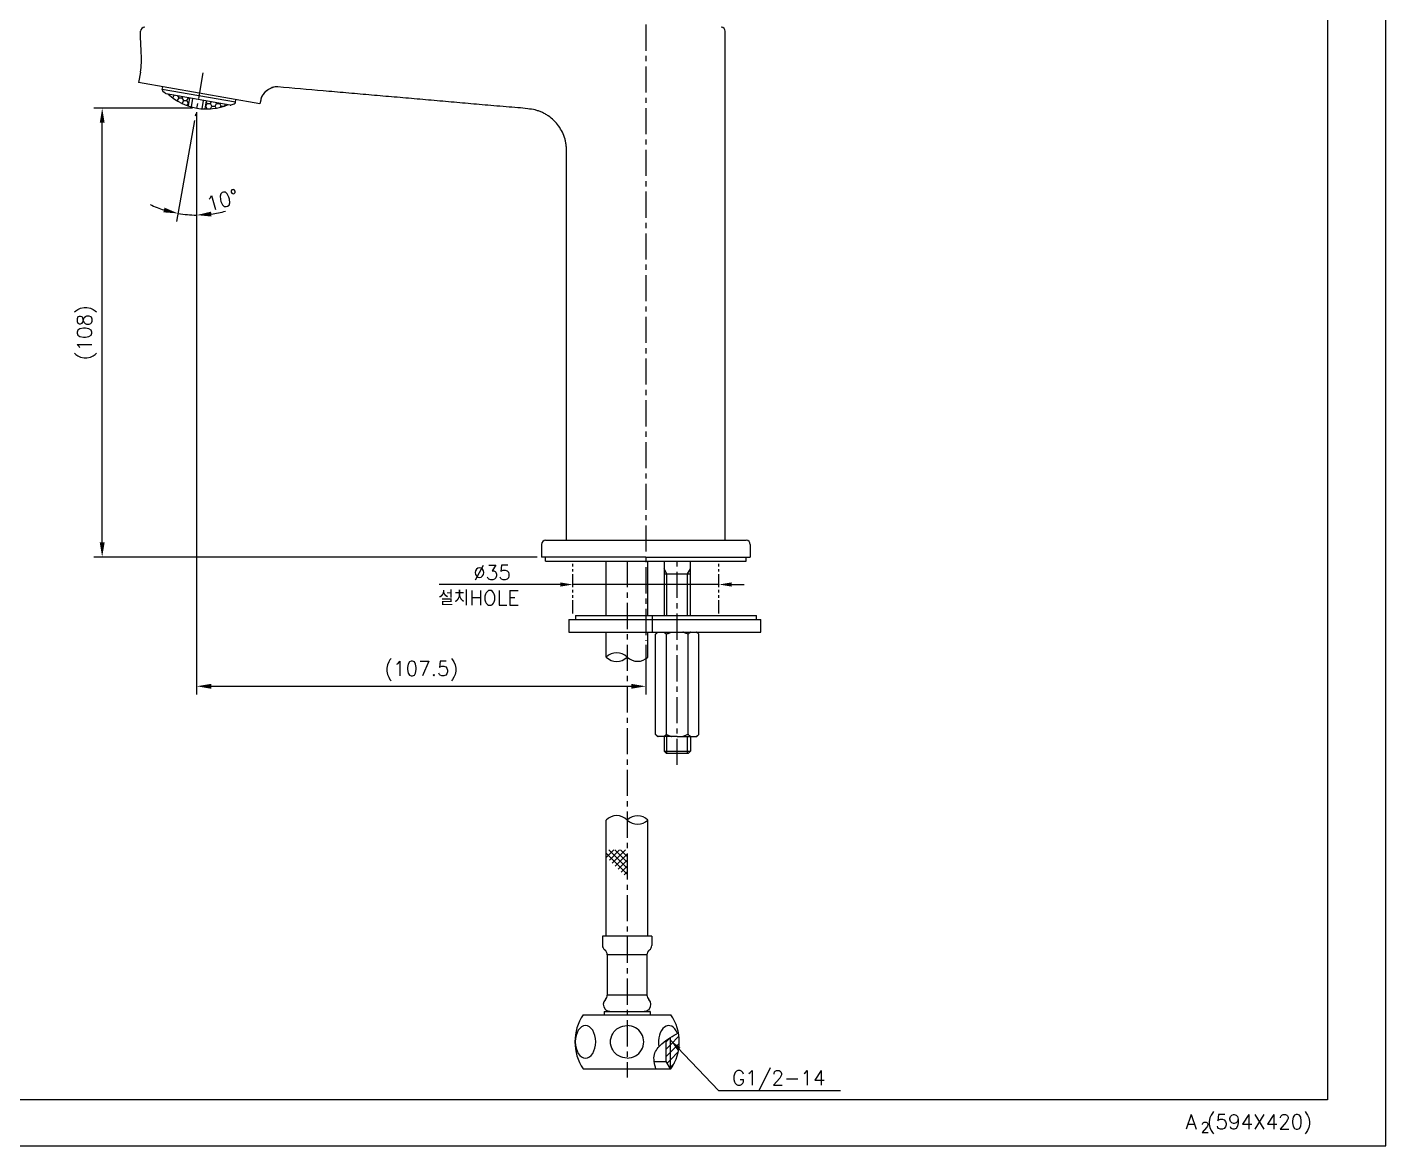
# Model space of a CAD drawing. Extents: x 19896 to 20490, y -3930 to -3510.
# Drawn here: x 20164.6 to 20489.9, y -3930.2 to -3662.1 of the extents above; entities that cross this region are included whole.
import ezdxf

# ---------------------------------------------------------------- set-up
doc = ezdxf.new("R2010")
doc.units = 0
doc.header["$LTSCALE"] = 5
doc.header["$MEASUREMENT"] = 0
doc.linetypes.add('CENTER', pattern=[2, 1.25, -0.25, 0.25, -0.25])
doc.linetypes.add('PHANTOM', pattern=[2.5, 1.25, -0.25, 0.25, -0.25, 0.25, -0.25])
doc.layers.get('0').update_dxf_attribs({"color": 2, "linetype": 'CONTINUOUS'})
doc.layers.get('Defpoints').update_dxf_attribs({"linetype": 'CONTINUOUS'})
for name, color, linetype in [('CL', 1, 'CENTER'), ('D', 2, 'CONTINUOUS'), ('DIM', 2, 'CONTINUOUS'), ('DWG', 7, 'CONTINUOUS'), ('PH', 3, 'PHANTOM'), ('TXT', 4, 'CONTINUOUS')]:
    doc.layers.add(name, color=color, linetype=linetype)
doc.styles.add('GHS', font='romans', dxfattribs={"bigfont": 'ghs'})
doc.dimstyles.new('HONG', dxfattribs={"dimscale": 0, "dimtxt": 3.5, "dimasz": 3.5, "dimexe": 2, "dimexo": 1, "dimgap": 1, "dimtad": 1, "dimdec": 4, "dimdsep": 46, "dimtxsty": 'GHS', "dimcen": 3, "dimclrd": 2, "dimclre": 2, "dimclrt": 2, "dimadec": 0, "dimazin": 0, "dimtfac": 1, "dimtdec": 4, "dimtmove": 0, "dimatfit": 2, "dimfxl": 0, "dimtvp": 1, "dimtolj": 1, "dimarcsym": 0})
doc.dimstyles.new('ISO-25', dxfattribs={"dimscale": 0, "dimtxt": 3.5, "dimasz": 3, "dimexe": 1.5, "dimexo": 1.5, "dimgap": 1, "dimtad": 1, "dimdec": 4, "dimdsep": 46, "dimtxsty": 'GHS', "dimcen": -0.5, "dimclrd": 2, "dimclre": 2, "dimadec": 0, "dimazin": 0, "dimtfac": 1, "dimtdec": 4, "dimtmove": 0, "dimatfit": 3, "dimfxl": 0, "dimtvp": 1, "dimtolj": 1, "dimtzin": 0, "dimarcsym": 0})

# ---------------------------------------------------------------- blocks, each defined once
blk = doc.blocks.new('*D1')
at = {"layer": 'D', "color": 2, "lineweight": -2}
for p, q in [((20204.2, -3681.52), (20180.57, -3681.52)), ((20182.57, -3785.58), (20182.57, -3685.02)), ((20286.75, -3789.08), (20180.57, -3789.08))]:
    blk.add_line(p, q, dxfattribs=at)
at = {"layer": 'D', "color": 2}
for points in [[(20181.99, -3685.02), (20183.16, -3685.02), (20182.57, -3681.52)], [(20181.99, -3785.58), (20183.16, -3785.58), (20182.57, -3789.08)]]:
    blk.add_solid(points, dxfattribs=at)
at = {"layer": 'Defpoints', "color": 0}
for p in [(20182.57, -3681.52), (20205.2, -3681.52), (20287.75, -3789.08)]:
    blk.add_point(p, dxfattribs=at)
at = {"layer": 'D', "color": 2, "insert": (20178.91, -3735.32), "char_height": 3.5, "attachment_point": 5, "rotation": 90, "style": 'GHS'}
blk.add_mtext('\\A1;(108)', dxfattribs=at)
blk = doc.blocks.new('*D2')
at = {"layer": 'D', "color": 2, "lineweight": -2}
for p, q in [((20205.19, -3682.52), (20205.19, -3822.05)), ((20312.75, -3810.13), (20312.75, -3822.05)), ((20208.69, -3820.05), (20309.25, -3820.05))]:
    blk.add_line(p, q, dxfattribs=at)
at = {"layer": 'D', "color": 2}
for points in [[(20208.69, -3819.47), (20208.69, -3820.64), (20205.19, -3820.05)], [(20309.25, -3819.47), (20309.25, -3820.64), (20312.75, -3820.05)]]:
    blk.add_solid(points, dxfattribs=at)
at = {"layer": 'Defpoints', "color": 0}
for p in [(20205.19, -3681.52), (20312.75, -3809.13), (20312.75, -3820.05)]:
    blk.add_point(p, dxfattribs=at)
at = {"layer": 'D', "color": 2, "insert": (20258.97, -3816.39), "char_height": 3.5, "attachment_point": 5, "style": 'GHS'}
blk.add_mtext('\\A1;(107.5)', dxfattribs=at)
blk = doc.blocks.new('*D3')
at = {"layer": 'D', "color": 2, "lineweight": -2}
for p, q in [((20204.68, -3684.48), (20200.4, -3708.73)), ((20205.19, -3693.63), (20205.19, -3709.15))]:
    blk.add_line(p, q, dxfattribs=at)
for start, end in [(244.3211, 252.1605), (259.9999, 270), (277.8394, 285.6788)]:
    blk.add_arc((20205.19, -3681.55), 25.6, start, end, dxfattribs=at)
at = {"layer": 'D', "color": 2}
for points in [[(20197.49, -3705.36), (20197.21, -3706.49), (20200.75, -3706.76)], [(20208.73, -3707.5), (20208.65, -3706.33), (20205.19, -3707.15)]]:
    blk.add_solid(points, dxfattribs=at)
at = {"layer": 'Defpoints', "color": 0}
for p in [(20207.65, -3667.62), (20204.85, -3683.49), (20205.19, -3685.6), (20205.19, -3692.63), (20202.22, -3706.98)]:
    blk.add_point(p, dxfattribs=at)
at = {"layer": 'D', "color": 2, "insert": (20211.37, -3703.55), "char_height": 3.5, "attachment_point": 5, "rotation": 15.6788, "style": 'GHS'}
blk.add_mtext('\\A1;10°', dxfattribs=at)

msp = doc.modelspace()

# ---------------------------------------------------------------- hatches: boundary and pattern name
at = {"layer": 'D', "ltscale": 0.6}
h = msp.add_hatch(dxfattribs=at)
h.set_pattern_fill('HONEY', color=256, scale=6)
h.set_pattern_definition([(0, (5536.59035, 1126.70614), (1.125, 0.649519053), [0.75, -1.5]), (120, (5536.59035, 1126.70614), (-1.125, 0.649519053), [0.75, -1.5]), (60, (5536.59035, 1126.70614), (2e-16, 1.299038106), [-1.5, 0.75])])
h.paths.add_polyline_path([(20203.20825, -3681.01445, -0.104208003), (20198.40868, -3678.17412), (20203.54925, -3679.08054)])
h.paths.add_polyline_path([(20207.24596, -3681.7264), (20207.58696, -3679.7925), (20212.72753, -3680.69892, -0.104208003)])

# ---------------------------------------------------------------- linework, layer by layer
at = {"color": 7, "linetype": 'Continuous'}
for p, q in [((20191.75211, -3663.84294), (20191.75211, -3663.12788)), ((20331.7521, -3785.08003), (20331.7521, -3663.12788)), ((20191.73466, -3672.94797), (20191.30265, -3675.39798)), ((20205.82856, -3677.95931), (20191.30265, -3675.39798)), ((20220.35448, -3680.52064), (20205.82856, -3677.95931)), ((20220.52009, -3679.58142), (20220.35448, -3680.52064)), ((20287.75184, -3786.08003), (20287.75184, -3789.08003)), ((20288.75184, -3785.08003), (20312.7521, -3785.08003)), ((20312.7521, -3785.08003), (20336.75184, -3785.08003)), ((20337.75184, -3786.08003), (20337.75184, -3789.08003)), ((20312.7521, -3789.08003), (20287.75184, -3789.08003)), ((20312.7521, -3789.08003), (20337.75184, -3789.08003)), ((20317.09063, -3790.08003), (20317.09063, -3803.08003))]:
    msp.add_line(p, q, dxfattribs=at)
at = {"color": 2}
for p, q in [((20303.2521, -3860.04997), (20308.2521, -3865.04997)), ((20303.29332, -3861.01722), (20305.0453, -3859.26524)), ((20303.88159, -3859.26524), (20308.2521, -3863.63576)), ((20304.00043, -3861.72433), (20306.45951, -3859.26524)), ((20304.70754, -3862.43143), (20307.87372, -3859.26524)), ((20305.2958, -3859.26524), (20308.2521, -3862.22155)), ((20305.41464, -3863.13854), (20308.2521, -3860.30108)), ((20306.71002, -3859.26524), (20308.2521, -3860.80733)), ((20306.12175, -3863.84565), (20308.2521, -3861.71529)), ((20306.82886, -3864.55275), (20308.2521, -3863.12951)), ((20307.53596, -3865.25986), (20308.2521, -3864.54372))]:
    msp.add_line(p, q, dxfattribs=at)
at = {"linetype": 'Continuous'}
msp.add_lwpolyline([(19895.91222, -3930.15456), (20489.91222, -3930.15456), (20489.91222, -3510.15456), (19895.91222, -3510.15456)], close=True, dxfattribs=at)
at = {"color": 7, "linetype": 'Continuous'}
msp.add_lwpolyline([(20224.61468, -3676.43936), (20224.50786, -3676.43214), (20224.11846, -3676.44026), (20223.70103, -3676.50436), (20223.2712, -3676.62626), (20222.84414, -3676.80255), (20222.42812, -3677.02945), (20222.03378, -3677.30064), (20221.66907, -3677.6102), (20221.34159, -3677.95176), (20221.05991, -3678.31659), (20220.82959, -3678.69754), (20220.6576, -3679.08107), (20220.54621, -3679.45202), (20220.52008, -3679.58137)], dxfattribs=at)
for centre, radius, start, end in [((20192.75262, -3663.12819), 0.99999, 90.0105873, 179.9824221), ((20330.75141, -3663.12829), 0.99999, 0.0233092, 89.9599757), ((20223.20856, -3680.05751), 2.73031, 164.5359589, 169.9567549), ((20288.75184, -3786.08003), 1, 90, 180), ((20336.75184, -3786.08003), 1, 0, 90)]:
    msp.add_arc(centre, radius, start, end, dxfattribs=at)
for centre, radius, start, end in [((20305.7521, -3815.68524), 3.6244, 46.3881408, 133.6118592), ((20305.7521, -3810.57878), 3.52303, 224.7963347, 315.2036653), ((20310.7521, -3810.43776), 3.62378, 226.3787465, 313.6212535), ((20305.7521, -3854.56819), 3.52303, 44.7963347, 135.2036653), ((20310.7521, -3854.71008), 3.6244, 46.3881408, 133.6118592), ((20310.7521, -3849.46173), 3.6244, 226.3881408, 313.6118592)]:
    msp.add_arc(centre, radius, start, end)
for points, knots in [([(20191.73461, -3672.94825), (20191.86655, -3672.2), (20192.00457, -3670.68014), (20191.95854, -3668.39888), (20191.81461, -3666.1231), (20191.7521, -3664.60305), (20191.7521, -3663.84285)], [0, 0, 0, 0, 0.249902475, 0.499911705, 0.749966077, 1, 1, 1, 1]), ([(20224.6146, -3676.43935), (20224.1757, -3676.4009), (20223.27491, -3676.54556), (20222.095, -3677.18022), (20221.12652, -3678.10532), (20220.69439, -3678.90437), (20220.57709, -3679.32952)], [0, 0, 0, 0, 0.249624251, 0.499847046, 0.750118957, 1, 1, 1, 1]), ([(20293.7521, -3785.08003), (20293.7521, -3781.33804), (20293.75417, -3773.89508), (20293.75893, -3762.66298), (20293.76029, -3751.16636), (20293.75308, -3739.11656), (20293.73763, -3728.72917), (20293.72632, -3720.28638), (20293.72013, -3714.14907), (20293.71798, -3708.35156), (20293.72107, -3703.79826), (20293.72758, -3700.43453), (20293.73475, -3698.16329), (20293.74326, -3696.08534), (20293.75772, -3694.18932), (20293.76238, -3692.69844), (20293.74248, -3691.54012), (20293.69552, -3690.66776), (20293.59035, -3689.79725), (20293.33451, -3688.65693), (20292.80462, -3687.28909), (20291.90468, -3685.78243), (20290.76276, -3684.44766), (20289.62286, -3683.51982), (20288.61892, -3682.90694), (20287.83394, -3682.51382), (20287.04127, -3682.19655), (20285.93209, -3681.87262), (20284.27947, -3681.64343), (20281.95533, -3681.42184), (20279.23878, -3681.19876), (20276.37997, -3680.97439), (20272.67908, -3680.6596), (20268.14924, -3680.24627), (20262.7308, -3679.77516), (20257.28466, -3679.30092), (20251.83593, -3678.82227), (20246.39306, -3678.3463), (20240.94807, -3677.86966), (20233.68847, -3677.23437), (20228.2442, -3676.75745), (20224.61474, -3676.43944)], [0, 0, 0, 0, 0.066629348, 0.132528213, 0.199997138, 0.271336525, 0.347085196, 0.384953555, 0.421667761, 0.456365201, 0.488183285, 0.502743022, 0.516259473, 0.528624839, 0.539742769, 0.550021099, 0.555170307, 0.560368808, 0.565571169, 0.570763152, 0.581143827, 0.591531855, 0.601875272, 0.612264546, 0.617547187, 0.62279742, 0.627877981, 0.632730505, 0.643334166, 0.657497538, 0.674328889, 0.691856832, 0.708560652, 0.740462908, 0.772849684, 0.80540431, 0.837803173, 0.870242571, 0.902689012, 0.935126624, 1, 1, 1, 1])]:
    msp.add_open_spline(points, degree=3, knots=knots, dxfattribs=at)
at = {"layer": 'CL'}
msp.add_line((20320.25163, -3838.88002), (20320.25163, -3790.08003), dxfattribs=at)
at = {"layer": 'D', "color": 1, "linetype": 'CENTER'}
for p, q in [((20312.7521, -3631.53187), (20312.7521, -3809.12547)), ((20206.69681, -3673.03527), (20204.85265, -3683.49393)), ((20308.2521, -3790.08003), (20308.2521, -3913.79457))]:
    msp.add_line(p, q, dxfattribs=at)
at = {"layer": 'D', "ltscale": 0.6}
msp.add_line((20214.48328, -3680.12912), (20196.9537, -3677.03819), dxfattribs=at)
at = {"layer": 'D'}
for p, q in [((20317.75163, -3793.08003), (20317.09063, -3791.93514)), ((20322.75163, -3793.08003), (20323.41263, -3791.93514)), ((20292.25198, -3795.66505), (20263.28899, -3795.66505)), ((20330.25198, -3795.66505), (20295.25198, -3795.66505)), ((20317.75163, -3803.08003), (20317.75163, -3793.08003)), ((20322.75163, -3803.08003), (20322.75163, -3793.08003)), ((20333.25214, -3795.66505), (20336.25214, -3795.66505)), ((20317.75163, -3836.08003), (20317.75163, -3832.08004)), ((20322.75163, -3836.08003), (20322.75163, -3832.08004))]:
    msp.add_line(p, q, dxfattribs=at)
msp.add_spline([(20315.1556, -3911.73108), (20314.79443, -3908.26154), (20316.5642, -3905.73108), (20320.54845, -3903.07051)], degree=3, dxfattribs=at)
for points in [[(20292.25198, -3795.16505), (20292.25198, -3796.16505), (20295.25198, -3795.66505)], [(20333.25214, -3795.16505), (20333.25214, -3796.16505), (20330.25214, -3795.66505)]]:
    msp.add_solid(points, dxfattribs=at)
at = {"layer": 'DIM'}
for p, q in [((20313.0021, -3884.41539), (20303.5021, -3884.41539)), ((20313.0021, -3894.02535), (20303.5021, -3894.02535)), ((20318.6191, -3911.73108), (20318.6191, -3904.19695))]:
    msp.add_line(p, q, dxfattribs=at)
at = {"layer": 'DIM', "linetype": 'Continuous'}
for p, q in [((20317.6021, -3905.22331), (20318.6191, -3904.20631)), ((20317.6021, -3906.99108), (20318.6191, -3905.97408)), ((20318.6191, -3905.97408), (20320.67709, -3903.9161)), ((20318.6191, -3904.20631), (20318.64441, -3904.18101)), ((20318.6191, -3907.74185), (20320.74572, -3905.61523)), ((20317.6021, -3908.75885), (20318.6191, -3907.74185)), ((20317.80599, -3910.32273), (20318.6191, -3909.50961)), ((20318.6191, -3909.50961), (20320.50099, -3907.62773)), ((20318.45304, -3911.44345), (20318.6191, -3911.27738)), ((20318.6191, -3911.27738), (20319.56769, -3910.3288))]:
    msp.add_line(p, q, dxfattribs=at)
at = {"layer": 'DWG'}
for p, q in [((20196.9537, -3677.03819), (20197.06379, -3676.41383)), ((20197.68549, -3677.97858), (20197.12471, -3677.50803)), ((20213.21615, -3680.78508), (20197.92006, -3678.08797)), ((20203.20825, -3681.01445), (20203.54925, -3679.08054)), ((20203.93059, -3681.2369), (20204.28785, -3679.21078)), ((20206.49109, -3681.68839), (20206.84835, -3679.66227)), ((20207.24596, -3681.7264), (20207.58696, -3679.7925)), ((20213.47398, -3680.76252), (20214.16188, -3680.51214)), ((20214.48328, -3680.12912), (20214.59336, -3679.50479)), ((20288.75196, -3790.08003), (20288.75196, -3789.08003)), ((20336.75196, -3790.08003), (20336.75196, -3789.0808)), ((20288.75196, -3790.08003), (20312.7521, -3790.08003)), ((20303.2521, -3803.08003), (20303.2521, -3790.08003)), ((20312.7521, -3790.08003), (20336.75196, -3790.08003)), ((20313.2521, -3803.08003), (20313.2521, -3790.08003)), ((20323.41263, -3803.08003), (20323.41263, -3790.08003)), ((20317.09063, -3793.08003), (20323.41263, -3793.08003)), ((20294.28413, -3804.08003), (20313.2521, -3804.08003)), ((20294.28413, -3804.08003), (20294.28413, -3807.08003)), ((20295.92253, -3803.08003), (20313.2521, -3803.08003)), ((20295.92253, -3803.08003), (20295.92253, -3804.08003)), ((20313.25215, -3803.08003), (20339.25184, -3803.08003)), ((20313.25215, -3804.08003), (20340.25184, -3804.08003)), ((20314.25184, -3803.08003), (20314.25184, -3807.08003)), ((20339.25184, -3804.08003), (20339.25184, -3803.08003)), ((20340.25184, -3807.08003), (20340.25184, -3804.08003)), ((20294.28413, -3807.08003), (20313.2521, -3807.08003)), ((20303.2521, -3813.06107), (20303.2521, -3807.08003)), ((20313.2521, -3813.06107), (20313.2521, -3807.08003)), ((20313.25215, -3807.08003), (20340.25184, -3807.08003)), ((20315.05548, -3807.58004), (20315.55548, -3807.08003)), ((20315.05548, -3831.58004), (20315.05548, -3807.58004)), ((20317.65355, -3831.58004), (20317.65355, -3807.58004)), ((20322.84971, -3831.58004), (20322.84971, -3807.58004)), ((20325.44778, -3807.58004), (20324.94778, -3807.08003)), ((20325.44778, -3831.58004), (20325.44778, -3807.58004)), ((20315.55548, -3832.08004), (20315.05548, -3831.58004)), ((20324.94778, -3832.08004), (20325.44778, -3831.58004)), ((20320.25163, -3832.08004), (20315.55548, -3832.08004)), ((20317.09063, -3832.08004), (20317.09063, -3835.58003)), ((20320.25163, -3832.08004), (20324.94778, -3832.08004)), ((20323.41263, -3832.08004), (20323.41263, -3835.58003)), ((20317.59063, -3836.08003), (20317.09063, -3835.58003)), ((20317.09063, -3835.58003), (20323.41263, -3835.58003)), ((20317.59062, -3836.08003), (20322.91263, -3836.08003)), ((20322.91263, -3836.08003), (20323.41263, -3835.58003)), ((20303.2521, -3879.93108), (20303.2521, -3852.0859)), ((20313.2521, -3879.93108), (20313.2521, -3852.0859)), ((20314.1521, -3879.93108), (20302.3521, -3879.93108)), ((20302.3521, -3879.93108), (20302.3521, -3882.17876)), ((20314.1521, -3879.93108), (20314.1521, -3882.17876)), ((20303.5021, -3884.41539), (20303.5021, -3894.02535)), ((20313.0021, -3884.41539), (20313.0021, -3894.02535)), ((20297.7521, -3898.73108), (20318.7521, -3898.73108)), ((20302.7521, -3897.93108), (20302.7521, -3898.73108)), ((20302.7521, -3897.93108), (20308.2521, -3897.93108)), ((20303.3521, -3897.93108), (20313.7521, -3897.93108)), ((20313.7521, -3897.93108), (20313.55517, -3897.93108)), ((20313.7521, -3897.93108), (20313.7521, -3898.73108)), ((20317.6021, -3909.96958), (20317.6021, -3904.88631)), ((20314.75004, -3909.96958), (20317.6021, -3909.96958)), ((20318.6191, -3911.73108), (20317.6021, -3909.96958)), ((20297.7521, -3911.73108), (20318.7521, -3911.73108))]:
    msp.add_line(p, q, dxfattribs=at)
for points in [[(20315.05548, -3807.58004), (20315.12943, -3807.50775), (20315.20223, -3807.43973), (20315.27387, -3807.37599), (20315.34423, -3807.31667), (20315.41343, -3807.26163), (20315.48187, -3807.21048), (20315.54967, -3807.1631), (20315.61671, -3807.11962), (20315.68298, -3807.08003)], [(20317.02605, -3807.08003), (20317.09267, -3807.11986), (20317.15996, -3807.16352), (20317.22794, -3807.21104), (20317.29646, -3807.26229), (20317.36567, -3807.31738), (20317.43595, -3807.37668), (20317.50742, -3807.44027), (20317.57995, -3807.50806), (20317.65355, -3807.58004)], [(20317.65355, -3807.58004), (20317.80146, -3807.50775), (20317.94706, -3807.43973), (20318.09034, -3807.37599), (20318.23106, -3807.31667), (20318.36947, -3807.26163), (20318.50634, -3807.21048), (20318.64194, -3807.1631), (20318.77601, -3807.11962), (20318.90856, -3807.08003)], [(20322.84971, -3807.58004), (20322.7018, -3807.50775), (20322.5562, -3807.43973), (20322.41292, -3807.37599), (20322.2722, -3807.31667), (20322.13379, -3807.26163), (20321.99692, -3807.21048), (20321.86132, -3807.1631), (20321.72724, -3807.11962), (20321.5947, -3807.08003)], [(20323.47721, -3807.08003), (20323.41059, -3807.11986), (20323.3433, -3807.16352), (20323.27532, -3807.21104), (20323.2068, -3807.26229), (20323.13759, -3807.31738), (20323.06731, -3807.37668), (20322.99584, -3807.44027), (20322.92331, -3807.50806), (20322.84971, -3807.58004)], [(20325.44778, -3807.58004), (20325.37383, -3807.50775), (20325.30103, -3807.43973), (20325.22939, -3807.37599), (20325.15903, -3807.31667), (20325.08983, -3807.26163), (20325.02139, -3807.21048), (20324.95359, -3807.1631), (20324.88655, -3807.11962), (20324.82028, -3807.08003)], [(20315.05548, -3831.58004), (20315.12943, -3831.65233), (20315.20223, -3831.72034), (20315.27387, -3831.78408), (20315.34423, -3831.8434), (20315.41343, -3831.89844), (20315.48187, -3831.94959), (20315.54967, -3831.99697), (20315.61671, -3832.04045), (20315.68298, -3832.08004)], [(20317.02605, -3832.08004), (20317.09267, -3832.04021), (20317.15996, -3831.99655), (20317.22794, -3831.94903), (20317.29646, -3831.89778), (20317.36567, -3831.84269), (20317.43595, -3831.7834), (20317.50742, -3831.7198), (20317.57995, -3831.65201), (20317.65355, -3831.58004)], [(20317.65355, -3831.58004), (20317.80146, -3831.65233), (20317.94706, -3831.72034), (20318.09034, -3831.78408), (20318.23106, -3831.8434), (20318.36947, -3831.89844), (20318.50634, -3831.94959), (20318.64194, -3831.99697), (20318.77601, -3832.04045), (20318.90856, -3832.08004)], [(20322.84971, -3831.58004), (20322.7018, -3831.65233), (20322.5562, -3831.72034), (20322.41292, -3831.78408), (20322.2722, -3831.8434), (20322.13379, -3831.89844), (20321.99692, -3831.94959), (20321.86132, -3831.99697), (20321.72724, -3832.04045), (20321.5947, -3832.08004)], [(20323.47721, -3832.08004), (20323.41059, -3832.04021), (20323.3433, -3831.99655), (20323.27532, -3831.94903), (20323.2068, -3831.89778), (20323.13759, -3831.84269), (20323.06731, -3831.7834), (20322.99584, -3831.7198), (20322.92331, -3831.65201), (20322.84971, -3831.58004)], [(20325.44778, -3831.58004), (20325.37383, -3831.65233), (20325.30103, -3831.72034), (20325.22939, -3831.78408), (20325.15903, -3831.8434), (20325.08983, -3831.89844), (20325.02139, -3831.94959), (20324.95359, -3831.99697), (20324.88655, -3832.04045), (20324.82028, -3832.08004)]]:
    msp.add_lwpolyline(points, dxfattribs=at)
for centre, radius, start, end in [((20197.4461, -3677.12501), 0.5, 170, 230), ((20198.00689, -3677.59556), 0.5, 230, 260), ((20207.54854, -3668.20492), 13.52487, 227.4851014, 260), ((20207.54854, -3668.20492), 13.52487, 260, 292.5148986), ((20213.30297, -3680.29267), 0.5, 260, 290), ((20213.99087, -3680.0423), 0.5, 290, 350), ((20303.6021, -3882.17876), 1.25, 180, 234.4214743), ((20302.0021, -3884.41539), 1.5, 0, 54.4214743), ((20314.5021, -3884.41539), 1.5, 125.5785257, 180), ((20312.9021, -3882.17876), 1.25, 305.5785257, 0), ((20304.20079, -3896.28108), 1.65, 134.2663389, 222.0731288), ((20302.0021, -3894.02535), 1.5, 314.2663389, 0), ((20314.5021, -3894.02535), 1.5, 180, 225.7336611), ((20312.30342, -3896.28108), 1.65, 317.9268712, 45.7336611), ((20307.3146, -3905.23108), 11.5625, 145.7945421, 214.2054579), ((20304.20079, -3896.28108), 1.65, 222.0731288, 259.6550493), ((20304.20079, -3896.28108), 1.65, 259.6550493, 270), ((20312.30342, -3896.28108), 1.65, 270, 280.3449507), ((20312.30342, -3896.28108), 1.65, 280.3449507, 317.9268712), ((20309.1896, -3905.23108), 11.5625, 325.7945421, 34.2054579)]:
    msp.add_arc(centre, radius, start, end, dxfattribs=at)
at = {"layer": 'DWG', "extrusion": (0, 0, -1)}
msp.add_ellipse((20298.29281, -3905.23873), major_axis=(0, 3.90287), ratio=0.627611633, dxfattribs=at)
msp.add_ellipse((20308.2521, -3905.23873), major_axis=(-3.98229, 0), ratio=0.980057325, start_param=4.71238898, end_param=7.853981634, dxfattribs=at)
at = {"layer": 'DWG'}
for centre, major_axis, ratio, start_param, end_param in [((20308.2521, -3905.23873), (3.98229, 0), 0.980057325, 4.71238898, 7.853981634), ((20318.2114, -3905.23873), (0, 3.90287), 0.627611633, 5.259571766, 8.161168359)]:
    msp.add_ellipse(centre, major_axis=major_axis, ratio=ratio, start_param=start_param, end_param=end_param, dxfattribs=at)
at = {"layer": 'PH', "ltscale": 0.5}
for p, q in [((20295.25182, -3802.58003), (20295.25182, -3790.58003)), ((20330.25182, -3802.58003), (20330.25182, -3790.58003))]:
    msp.add_line(p, q, dxfattribs=at)
at = {"layer": 'TXT', "color": 4}
msp.add_line((20475.91222, -3529.15456), (20475.91222, -3919.15456), dxfattribs=at)
at = {"layer": 'TXT', "color": 4, "linetype": 'Continuous'}
msp.add_line((20475.91222, -3919.15456), (19921.91222, -3919.15456), dxfattribs=at)

# ---------------------------------------------------------------- texts
at = {"color": 7, "style": 'GHS'}
for s, height, p in [('A (594X420)', 3.5, (20441.92607, -3926.12766)), ('2', 2.5, (20445.57975, -3926.95963))]:
    msp.add_text(s, height=height, dxfattribs=at).set_placement(p)
at = {"layer": 'D', "style": 'GHS'}
msp.add_text('G1/2-14', height=3.5, dxfattribs=at).set_placement((20333.38214, -3915.61642))
at = {"layer": 'D', "char_height": 3.5, "attachment_point": 5, "style": 'GHS'}
for s, insert in [('%%C35', (20275.91614, -3792.79838)), ('\\A1;설치HOLE', (20272.7442, -3798.88758))]:
    msp.add_mtext(s, dxfattribs=dict(at, insert=insert))

# ---------------------------------------------------------------- dimensions: what is measured, and where the dimension line sits
at = {"layer": 'D'}
dim = msp.add_angular_dim_2l(base=(20202.22293, -3706.97982), line1=((20207.65189, -3667.61883), (20204.85265, -3683.49394)), line2=((20205.19498, -3685.59897), (20205.19498, -3692.63412)), dimstyle='HONG', override={"dimscale": 1}, dxfattribs=at)
dim.commit()
dim.dimension.update_dxf_attribs({"geometry": '*D3', "text_midpoint": (20212.11333, -3706.20038), "dimtype": 130})
dim = msp.add_linear_dim(base=(20182.57178, -3681.52431), p1=(20287.75184, -3789.08003), p2=(20205.19997, -3681.52431), angle=90, text='(108)', dimstyle='HONG', override={"dimscale": 1}, dxfattribs=at)
dim.commit()
dim.dimension.update_dxf_attribs({"geometry": '*D1', "text_midpoint": (20182.57178, -3735.32446), "dimtype": 128})
dim = msp.add_linear_dim(base=(20312.7521, -3820.05423), p1=(20205.19498, -3681.52345), p2=(20312.7521, -3809.12547), text='(107.5)', dimstyle='HONG', override={"dimscale": 1}, dxfattribs=at)
dim.commit()
dim.dimension.update_dxf_attribs({"geometry": '*D2', "text_midpoint": (20258.96673, -3820.05423), "dimtype": 128})

# ---------------------------------------------------------------- leaders
at = {"layer": 'DIM'}
msp.add_leader([(20318.6191, -3904.81632), (20330.13827, -3916.86788), (20359.35053, -3916.86788)], dimstyle='ISO-25', override={"dimscale": 1, "dimtad": 0}, dxfattribs=at)

doc.saveas('drawing.dxf')
